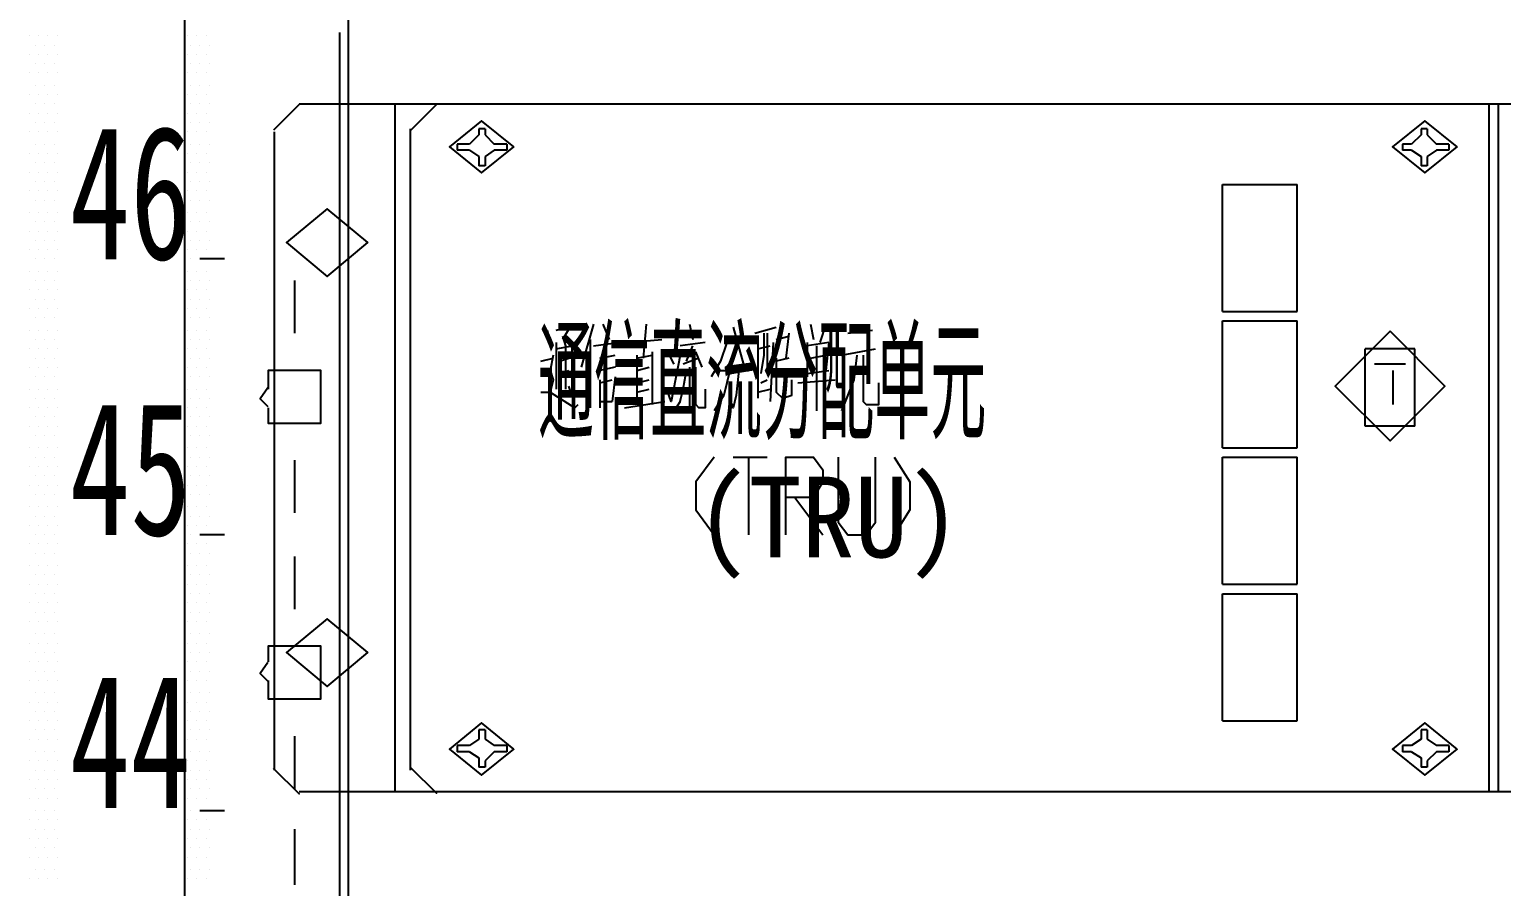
# Model space of a CAD drawing. Header units: metres. Extents: x 17 to 1264, y 17 to 859.
# Drawn here: x 170.5 to 238.9, y 697.9 to 737.7 of the extents above; entities that cross this region are included whole.
import ezdxf

# ---------------------------------------------------------------- set-up
doc = ezdxf.new("R2010")
doc.units = ezdxf.units.M
for name, color, linetype in [('LINES', 7, 'Continuous'), ('POLYLINES', 4, 'Continuous'), ('TEXTS', 3, 'Continuous')]:
    doc.layers.add(name, color=color, linetype=linetype)

msp = doc.modelspace()

# ---------------------------------------------------------------- linework, layer by layer
at = {"layer": 'LINES'}
for p, q in [((185.32, 152.64), (185.32, 755.14)), ((170.49, 737.42), (170.49, 737.42)), ((170.92, 737.42), (170.92, 737.42)), ((171.35, 737.42), (171.35, 737.42)), ((171.79, 737.42), (171.79, 737.42)), ((177.83, 737.42), (177.83, 737.42)), ((178.27, 737.42), (178.27, 737.42)), ((178.7, 737.42), (178.7, 737.42)), ((170.78, 736.99), (170.78, 736.99)), ((171.21, 736.99), (171.21, 736.99)), ((171.64, 736.99), (171.64, 736.99)), ((177.98, 736.99), (177.98, 736.99)), ((178.41, 736.99), (178.41, 736.99)), ((178.84, 736.99), (178.84, 736.99)), ((170.49, 736.56), (170.49, 736.56)), ((170.78, 736.13), (170.78, 736.13)), ((170.92, 736.56), (170.92, 736.56)), ((171.21, 736.13), (171.21, 736.13)), ((171.35, 736.56), (171.35, 736.56)), ((171.64, 736.13), (171.64, 736.13)), ((171.79, 736.56), (171.79, 736.56)), ((177.83, 736.56), (177.83, 736.56)), ((177.98, 736.13), (177.98, 736.13)), ((178.27, 736.56), (178.27, 736.56)), ((178.41, 736.13), (178.41, 736.13)), ((178.7, 736.56), (178.7, 736.56)), ((178.84, 736.13), (178.84, 736.13)), ((170.49, 735.7), (170.49, 735.7)), ((170.92, 735.7), (170.92, 735.7)), ((171.35, 735.7), (171.35, 735.7)), ((171.79, 735.7), (171.79, 735.7)), ((177.83, 735.7), (177.83, 735.7)), ((178.27, 735.7), (178.27, 735.7)), ((178.7, 735.7), (178.7, 735.7)), ((170.49, 734.69), (170.49, 734.69)), ((170.78, 735.12), (170.78, 735.12)), ((170.92, 734.69), (170.92, 734.69)), ((171.21, 735.12), (171.21, 735.12)), ((171.35, 734.69), (171.35, 734.69)), ((171.64, 735.12), (171.64, 735.12)), ((171.79, 734.69), (171.79, 734.69)), ((177.83, 734.69), (177.83, 734.69)), ((177.98, 735.12), (177.98, 735.12)), ((178.27, 734.69), (178.27, 734.69)), ((178.41, 735.12), (178.41, 735.12)), ((178.7, 734.69), (178.7, 734.69)), ((178.84, 735.12), (178.84, 735.12)), ((170.78, 734.26), (170.78, 734.26)), ((171.21, 734.26), (171.21, 734.26)), ((171.64, 734.26), (171.64, 734.26)), ((177.98, 734.26), (177.98, 734.26)), ((178.41, 734.26), (178.41, 734.26)), ((178.84, 734.26), (178.84, 734.26)), ((183.02, 734.26), (325, 734.26)), ((187.48, 702.29), (187.48, 734.26)), ((238.31, 702.29), (238.31, 734.26)), ((238.75, 702.29), (238.75, 734.26)), ((170.49, 733.82), (170.49, 733.82)), ((170.78, 733.39), (170.78, 733.39)), ((170.92, 733.82), (170.92, 733.82)), ((171.21, 733.39), (171.21, 733.39)), ((171.35, 733.82), (171.35, 733.82)), ((171.64, 733.39), (171.64, 733.39)), ((171.79, 733.82), (171.79, 733.82)), ((177.83, 733.82), (177.83, 733.82)), ((177.98, 733.39), (177.98, 733.39)), ((178.27, 733.82), (178.27, 733.82)), ((178.41, 733.39), (178.41, 733.39)), ((178.7, 733.82), (178.7, 733.82)), ((178.84, 733.39), (178.84, 733.39)), ((170.49, 732.96), (170.49, 732.96)), ((170.92, 732.96), (170.92, 732.96)), ((171.35, 732.96), (171.35, 732.96)), ((171.79, 732.96), (171.79, 732.96)), ((177.83, 732.96), (177.83, 732.96)), ((178.27, 732.96), (178.27, 732.96)), ((178.7, 732.96), (178.7, 732.96)), ((181.87, 703.3), (181.87, 732.96)), ((188.2, 703.3), (188.2, 733.1)), ((191.37, 732.82), (190.94, 732.38)), ((191.37, 733.1), (191.37, 732.82)), ((191.66, 733.1), (191.37, 733.1)), ((191.66, 733.1), (191.66, 732.82)), ((191.66, 732.82), (192.09, 732.38)), ((235.15, 732.82), (234.71, 732.38)), ((235.15, 733.1), (235.15, 732.82)), ((235.43, 733.1), (235.15, 733.1)), ((235.43, 733.1), (235.43, 732.82)), ((235.43, 732.82), (235.87, 732.38)), ((170.49, 731.95), (170.49, 731.95)), ((170.78, 732.38), (170.78, 732.38)), ((170.92, 731.95), (170.92, 731.95)), ((171.21, 732.38), (171.21, 732.38)), ((171.35, 731.95), (171.35, 731.95)), ((171.64, 732.38), (171.64, 732.38)), ((171.79, 731.95), (171.79, 731.95)), ((177.83, 731.95), (177.83, 731.95)), ((177.98, 732.38), (177.98, 732.38)), ((178.27, 731.95), (178.27, 731.95)), ((178.41, 732.38), (178.41, 732.38)), ((178.7, 731.95), (178.7, 731.95)), ((178.84, 732.38), (178.84, 732.38)), ((190.36, 732.38), (190.36, 732.1)), ((190.94, 732.38), (190.36, 732.38)), ((190.94, 732.1), (190.36, 732.1)), ((190.94, 732.1), (191.37, 731.81)), ((192.09, 732.1), (191.66, 731.81)), ((192.67, 732.38), (192.09, 732.38)), ((192.67, 732.1), (192.09, 732.1)), ((192.67, 732.38), (192.67, 732.1)), ((234.28, 732.38), (234.28, 732.1)), ((234.71, 732.38), (234.28, 732.38)), ((234.71, 732.1), (234.28, 732.1)), ((234.71, 732.1), (235.15, 731.81)), ((235.87, 732.1), (235.43, 731.81)), ((236.44, 732.38), (235.87, 732.38)), ((236.44, 732.1), (235.87, 732.1)), ((236.44, 732.38), (236.44, 732.1)), ((170.78, 731.52), (170.78, 731.52)), ((171.21, 731.52), (171.21, 731.52)), ((171.64, 731.52), (171.64, 731.52)), ((177.98, 731.52), (177.98, 731.52)), ((178.41, 731.52), (178.41, 731.52)), ((178.84, 731.52), (178.84, 731.52)), ((191.37, 731.81), (191.37, 731.38)), ((191.66, 731.38), (191.37, 731.38)), ((191.66, 731.81), (191.66, 731.38)), ((235.15, 731.81), (235.15, 731.38)), ((235.43, 731.38), (235.15, 731.38)), ((235.43, 731.81), (235.43, 731.38)), ((170.49, 731.09), (170.49, 731.09)), ((170.78, 730.66), (170.78, 730.66)), ((170.92, 731.09), (170.92, 731.09)), ((171.21, 730.66), (171.21, 730.66)), ((171.35, 731.09), (171.35, 731.09)), ((171.64, 730.66), (171.64, 730.66)), ((171.79, 731.09), (171.79, 731.09)), ((177.83, 731.09), (177.83, 731.09)), ((177.98, 730.66), (177.98, 730.66)), ((178.27, 731.09), (178.27, 731.09)), ((178.41, 730.66), (178.41, 730.66)), ((178.7, 731.09), (178.7, 731.09)), ((178.84, 730.66), (178.84, 730.66)), ((170.49, 730.22), (170.49, 730.22)), ((170.92, 730.22), (170.92, 730.22)), ((171.35, 730.22), (171.35, 730.22)), ((171.79, 730.22), (171.79, 730.22)), ((177.83, 730.22), (177.83, 730.22)), ((178.27, 730.22), (178.27, 730.22)), ((178.7, 730.22), (178.7, 730.22)), ((225.93, 730.51), (229.39, 730.51)), ((225.93, 724.61), (225.93, 730.51)), ((229.39, 724.61), (229.39, 730.51)), ((170.49, 729.22), (170.49, 729.22)), ((170.78, 729.79), (170.78, 729.79)), ((170.92, 729.22), (170.92, 729.22)), ((171.21, 729.79), (171.21, 729.79)), ((171.35, 729.22), (171.35, 729.22)), ((171.64, 729.79), (171.64, 729.79)), ((171.79, 729.22), (171.79, 729.22)), ((177.83, 729.22), (177.83, 729.22)), ((177.98, 729.79), (177.98, 729.79)), ((178.27, 729.22), (178.27, 729.22)), ((178.41, 729.79), (178.41, 729.79)), ((178.7, 729.22), (178.7, 729.22)), ((178.84, 729.79), (178.84, 729.79)), ((170.78, 728.78), (170.78, 728.78)), ((171.21, 728.78), (171.21, 728.78)), ((171.64, 728.78), (171.64, 728.78)), ((177.98, 728.78), (177.98, 728.78)), ((178.41, 728.78), (178.41, 728.78)), ((178.84, 728.78), (178.84, 728.78)), ((170.49, 728.35), (170.49, 728.35)), ((170.78, 727.92), (170.78, 727.92)), ((170.92, 728.35), (170.92, 728.35)), ((171.21, 727.92), (171.21, 727.92)), ((171.35, 728.35), (171.35, 728.35)), ((171.64, 727.92), (171.64, 727.92)), ((171.79, 728.35), (171.79, 728.35)), ((177.83, 728.35), (177.83, 728.35)), ((177.98, 727.92), (177.98, 727.92)), ((178.27, 728.35), (178.27, 728.35)), ((178.41, 727.92), (178.41, 727.92)), ((178.7, 728.35), (178.7, 728.35)), ((178.84, 727.92), (178.84, 727.92)), ((170.49, 727.49), (170.49, 727.49)), ((170.92, 727.49), (170.92, 727.49)), ((171.35, 727.49), (171.35, 727.49)), ((171.79, 727.49), (171.79, 727.49)), ((177.83, 727.49), (177.83, 727.49)), ((178.27, 727.49), (178.27, 727.49)), ((178.7, 727.49), (178.7, 727.49)), ((170.49, 726.48), (170.49, 726.48)), ((170.78, 727.06), (170.78, 727.06)), ((170.92, 726.48), (170.92, 726.48)), ((171.21, 727.06), (171.21, 727.06)), ((171.35, 726.48), (171.35, 726.48)), ((171.64, 727.06), (171.64, 727.06)), ((171.79, 726.48), (171.79, 726.48)), ((177.83, 726.48), (177.83, 726.48)), ((177.98, 727.06), (177.98, 727.06)), ((178.27, 726.48), (178.27, 726.48)), ((178.41, 727.06), (178.41, 727.06)), ((179.56, 727.06), (178.41, 727.06)), ((178.7, 726.48), (178.7, 726.48)), ((178.84, 727.06), (178.84, 727.06)), ((170.78, 726.05), (170.78, 726.05)), ((171.21, 726.05), (171.21, 726.05)), ((171.64, 726.05), (171.64, 726.05)), ((177.98, 726.05), (177.98, 726.05)), ((178.41, 726.05), (178.41, 726.05)), ((178.84, 726.05), (178.84, 726.05)), ((182.8, 726.05), (182.8, 723.6)), ((170.49, 725.62), (170.49, 725.62)), ((170.78, 725.18), (170.78, 725.18)), ((170.92, 725.62), (170.92, 725.62)), ((171.21, 725.18), (171.21, 725.18)), ((171.35, 725.62), (171.35, 725.62)), ((171.64, 725.18), (171.64, 725.18)), ((171.79, 725.62), (171.79, 725.62)), ((177.83, 725.62), (177.83, 725.62)), ((177.98, 725.18), (177.98, 725.18)), ((178.27, 725.62), (178.27, 725.62)), ((178.41, 725.18), (178.41, 725.18)), ((178.7, 725.62), (178.7, 725.62)), ((178.84, 725.18), (178.84, 725.18)), ((170.49, 724.75), (170.49, 724.75)), ((170.92, 724.75), (170.92, 724.75)), ((171.35, 724.75), (171.35, 724.75)), ((171.79, 724.75), (171.79, 724.75)), ((177.83, 724.75), (177.83, 724.75)), ((178.27, 724.75), (178.27, 724.75)), ((178.7, 724.75), (178.7, 724.75)), ((225.93, 724.61), (229.39, 724.61)), ((170.49, 723.74), (170.49, 723.74)), ((170.78, 724.32), (170.78, 724.32)), ((170.92, 723.74), (170.92, 723.74)), ((171.21, 724.32), (171.21, 724.32)), ((171.35, 723.74), (171.35, 723.74)), ((171.64, 724.32), (171.64, 724.32)), ((171.79, 723.74), (171.79, 723.74)), ((177.83, 723.74), (177.83, 723.74)), ((177.98, 724.32), (177.98, 724.32)), ((178.27, 723.74), (178.27, 723.74)), ((178.41, 724.32), (178.41, 724.32)), ((178.7, 723.74), (178.7, 723.74)), ((178.84, 724.32), (178.84, 724.32)), ((194.54, 723.74), (194.68, 723.17)), ((194.97, 723.74), (195.55, 723.89)), ((195.69, 724.03), (195.26, 723.31)), ((196.7, 724.03), (196.12, 722.02)), ((197.13, 724.03), (197.42, 723.31)), ((199.15, 724.03), (199, 722.45)), ((201.16, 724.03), (201.31, 723.31)), ((203.18, 723.89), (203.47, 722.88)), ((204.19, 723.6), (205.19, 723.89)), ((206.78, 724.03), (206.92, 723.31)), ((207.5, 724.03), (207.21, 723.17)), ((208.51, 723.6), (209.66, 723.74)), ((225.93, 724.18), (229.39, 724.18)), ((225.93, 718.27), (225.93, 724.18)), ((229.39, 718.27), (229.39, 724.18)), ((170.78, 723.31), (170.78, 723.31)), ((171.21, 723.31), (171.21, 723.31)), ((171.64, 723.31), (171.64, 723.31)), ((177.98, 723.31), (177.98, 723.31)), ((178.41, 723.31), (178.41, 723.31)), ((178.84, 723.31), (178.84, 723.31)), ((194.97, 723.17), (194.97, 721.01)), ((194.97, 722.88), (195.69, 723.02)), ((195.26, 723.46), (195.4, 723.02)), ((195.4, 723.02), (195.4, 721.01)), ((196.55, 723.31), (196.55, 720.14)), ((196.7, 723.02), (197.85, 723.17)), ((198.28, 723.17), (199.87, 723.31)), ((200.44, 723.6), (200.59, 723.02)), ((201.88, 723.17), (200.73, 723.02)), ((201.02, 722.3), (201.31, 723.02)), ((204.33, 723.17), (204.33, 720.58)), ((204.33, 722.88), (204.91, 723.02)), ((204.76, 723.6), (204.76, 721.87)), ((205.05, 723.17), (204.91, 720.43)), ((205.19, 723.31), (205.77, 723.46)), ((205.77, 723.6), (205.63, 722.45)), ((206.63, 723.17), (206.63, 721.58)), ((207.64, 723.17), (206.63, 723.02)), ((207.07, 720), (207.07, 723.02)), ((207.64, 723.17), (207.5, 721.87)), ((170.49, 722.88), (170.49, 722.88)), ((170.78, 722.45), (170.78, 722.45)), ((170.92, 722.88), (170.92, 722.88)), ((171.21, 722.45), (171.21, 722.45)), ((171.35, 722.88), (171.35, 722.88)), ((171.64, 722.45), (171.64, 722.45)), ((171.79, 722.88), (171.79, 722.88)), ((177.83, 722.88), (177.83, 722.88)), ((177.98, 722.45), (177.98, 722.45)), ((178.27, 722.88), (178.27, 722.88)), ((178.41, 722.45), (178.41, 722.45)), ((178.7, 722.88), (178.7, 722.88)), ((178.84, 722.45), (178.84, 722.45)), ((194.25, 722.3), (194.83, 722.45)), ((195.11, 722.3), (195.55, 722.45)), ((196.99, 722.45), (197.71, 722.59)), ((198.71, 722.45), (199.43, 722.59)), ((198.71, 722.59), (198.71, 720.29)), ((199.43, 722.74), (199.43, 720.29)), ((200.44, 722.16), (200.15, 722.74)), ((201.59, 722.45), (200.87, 722.16)), ((201.74, 722.02), (201.45, 722.74)), ((205.77, 722.45), (205.19, 722.3)), ((206.78, 722.45), (207.5, 722.59)), ((208.22, 722.59), (209.8, 722.88)), ((234.86, 722.88), (232.55, 722.88)), ((232.55, 719.28), (232.55, 722.88)), ((234.86, 719.28), (234.86, 722.88)), ((170.49, 722.02), (170.49, 722.02)), ((170.92, 722.02), (170.92, 722.02)), ((171.35, 722.02), (171.35, 722.02)), ((171.79, 722.02), (171.79, 722.02)), ((177.83, 722.02), (177.83, 722.02)), ((178.27, 722.02), (178.27, 722.02)), ((178.7, 722.02), (178.7, 722.02)), ((195.11, 721.73), (195.55, 721.87)), ((197.71, 722.02), (196.99, 721.87)), ((198.71, 721.87), (199.29, 722.02)), ((201.16, 722.02), (201.16, 720.14)), ((202.6, 721.87), (203.47, 721.87)), ((203.47, 722.02), (203.32, 720.72)), ((204.76, 721.87), (204.91, 721.87)), ((206.63, 721.73), (207.64, 721.87)), ((234.43, 722.16), (232.99, 722.16)), ((233.85, 720.29), (233.85, 721.87)), ((170.49, 721.01), (170.49, 721.01)), ((170.78, 721.58), (170.78, 721.58)), ((170.92, 721.01), (170.92, 721.01)), ((171.21, 721.58), (171.21, 721.58)), ((171.35, 721.01), (171.35, 721.01)), ((171.64, 721.58), (171.64, 721.58)), ((171.79, 721.01), (171.79, 721.01)), ((177.83, 721.01), (177.83, 721.01)), ((177.98, 721.58), (177.98, 721.58)), ((178.27, 721.01), (178.27, 721.01)), ((178.41, 721.58), (178.41, 721.58)), ((178.7, 721.01), (178.7, 721.01)), ((178.84, 721.58), (178.84, 721.58)), ((196.99, 721.44), (196.99, 720.14)), ((196.99, 721.3), (197.56, 721.44)), ((197.71, 721.58), (197.56, 720.43)), ((198.71, 721.3), (199.29, 721.44)), ((198.71, 720.86), (199.29, 721.01)), ((204.33, 720.86), (204.91, 721.01)), ((204.47, 721.3), (204.76, 721.44)), ((206.2, 721.3), (207.93, 721.44)), ((170.78, 720.58), (170.78, 720.58)), ((171.21, 720.58), (171.21, 720.58)), ((171.64, 720.58), (171.64, 720.58)), ((177.98, 720.58), (177.98, 720.58)), ((178.41, 720.58), (178.41, 720.58)), ((178.84, 720.58), (178.84, 720.58)), ((195.83, 720.14), (195.98, 720.29)), ((196.99, 720.43), (197.56, 720.43)), ((198.14, 720.14), (200.01, 720.43)), ((200.73, 720.43), (200.44, 720)), ((170.49, 720.14), (170.49, 720.14)), ((170.78, 719.71), (170.78, 719.71)), ((170.92, 720.14), (170.92, 720.14)), ((171.21, 719.71), (171.21, 719.71)), ((171.35, 720.14), (171.35, 720.14)), ((171.64, 719.71), (171.64, 719.71)), ((171.79, 720.14), (171.79, 720.14)), ((177.83, 720.14), (177.83, 720.14)), ((177.98, 719.71), (177.98, 719.71)), ((178.27, 720.14), (178.27, 720.14)), ((178.41, 719.71), (178.41, 719.71)), ((178.7, 720.14), (178.7, 720.14)), ((178.84, 719.71), (178.84, 719.71)), ((170.49, 719.28), (170.49, 719.28)), ((170.92, 719.28), (170.92, 719.28)), ((171.35, 719.28), (171.35, 719.28)), ((171.79, 719.28), (171.79, 719.28)), ((177.83, 719.28), (177.83, 719.28)), ((178.27, 719.28), (178.27, 719.28)), ((178.7, 719.28), (178.7, 719.28)), ((234.86, 719.28), (232.55, 719.28)), ((170.49, 718.27), (170.49, 718.27)), ((170.78, 718.85), (170.78, 718.85)), ((170.92, 718.27), (170.92, 718.27)), ((171.21, 718.85), (171.21, 718.85)), ((171.35, 718.27), (171.35, 718.27)), ((171.64, 718.85), (171.64, 718.85)), ((171.79, 718.27), (171.79, 718.27)), ((177.83, 718.27), (177.83, 718.27)), ((177.98, 718.85), (177.98, 718.85)), ((178.27, 718.27), (178.27, 718.27)), ((178.41, 718.85), (178.41, 718.85)), ((178.7, 718.27), (178.7, 718.27)), ((178.84, 718.85), (178.84, 718.85)), ((225.93, 718.27), (229.39, 718.27)), ((170.78, 717.84), (170.78, 717.84)), ((171.21, 717.84), (171.21, 717.84)), ((171.64, 717.84), (171.64, 717.84)), ((177.98, 717.84), (177.98, 717.84)), ((178.41, 717.84), (178.41, 717.84)), ((178.84, 717.84), (178.84, 717.84)), ((182.8, 717.7), (182.8, 715.25)), ((203.18, 717.84), (204.76, 717.84)), ((203.9, 717.84), (203.9, 714.24)), ((225.93, 717.84), (229.39, 717.84)), ((225.93, 711.94), (225.93, 717.84)), ((229.39, 711.94), (229.39, 717.84)), ((170.49, 717.41), (170.49, 717.41)), ((170.78, 716.98), (170.78, 716.98)), ((170.92, 717.41), (170.92, 717.41)), ((171.21, 716.98), (171.21, 716.98)), ((171.35, 717.41), (171.35, 717.41)), ((171.64, 716.98), (171.64, 716.98)), ((171.79, 717.41), (171.79, 717.41)), ((177.83, 717.41), (177.83, 717.41)), ((177.98, 716.98), (177.98, 716.98)), ((178.27, 717.41), (178.27, 717.41)), ((178.41, 716.98), (178.41, 716.98)), ((178.7, 717.41), (178.7, 717.41)), ((178.84, 716.98), (178.84, 716.98)), ((170.49, 716.54), (170.49, 716.54)), ((170.92, 716.54), (170.92, 716.54)), ((171.35, 716.54), (171.35, 716.54)), ((171.79, 716.54), (171.79, 716.54)), ((177.83, 716.54), (177.83, 716.54)), ((178.27, 716.54), (178.27, 716.54)), ((178.7, 716.54), (178.7, 716.54)), ((170.49, 715.54), (170.49, 715.54)), ((170.78, 716.11), (170.78, 716.11)), ((170.92, 715.54), (170.92, 715.54)), ((171.21, 716.11), (171.21, 716.11)), ((171.35, 715.54), (171.35, 715.54)), ((171.64, 716.11), (171.64, 716.11)), ((171.79, 715.54), (171.79, 715.54)), ((177.83, 715.54), (177.83, 715.54)), ((177.98, 716.11), (177.98, 716.11)), ((178.27, 715.54), (178.27, 715.54)), ((178.41, 716.11), (178.41, 716.11)), ((178.7, 715.54), (178.7, 715.54)), ((178.84, 716.11), (178.84, 716.11)), ((206.06, 715.97), (207.35, 714.24)), ((170.78, 715.1), (170.78, 715.1)), ((171.21, 715.1), (171.21, 715.1)), ((171.64, 715.1), (171.64, 715.1)), ((177.98, 715.1), (177.98, 715.1)), ((178.41, 715.1), (178.41, 715.1)), ((178.84, 715.1), (178.84, 715.1)), ((170.49, 714.67), (170.49, 714.67)), ((170.78, 714.24), (170.78, 714.24)), ((170.92, 714.67), (170.92, 714.67)), ((171.21, 714.24), (171.21, 714.24)), ((171.35, 714.67), (171.35, 714.67)), ((171.64, 714.24), (171.64, 714.24)), ((171.79, 714.67), (171.79, 714.67)), ((177.83, 714.67), (177.83, 714.67)), ((177.98, 714.24), (177.98, 714.24)), ((178.27, 714.67), (178.27, 714.67)), ((178.41, 714.24), (178.41, 714.24)), ((179.56, 714.24), (178.41, 714.24)), ((178.7, 714.67), (178.7, 714.67)), ((178.84, 714.24), (178.84, 714.24)), ((170.49, 713.81), (170.49, 713.81)), ((170.92, 713.81), (170.92, 713.81)), ((171.35, 713.81), (171.35, 713.81)), ((171.79, 713.81), (171.79, 713.81)), ((177.83, 713.81), (177.83, 713.81)), ((178.27, 713.81), (178.27, 713.81)), ((178.7, 713.81), (178.7, 713.81)), ((170.49, 712.8), (170.49, 712.8)), ((170.78, 713.38), (170.78, 713.38)), ((170.92, 712.8), (170.92, 712.8)), ((171.21, 713.38), (171.21, 713.38)), ((171.35, 712.8), (171.35, 712.8)), ((171.64, 713.38), (171.64, 713.38)), ((171.79, 712.8), (171.79, 712.8)), ((177.83, 712.8), (177.83, 712.8)), ((177.98, 713.38), (177.98, 713.38)), ((178.27, 712.8), (178.27, 712.8)), ((178.41, 713.38), (178.41, 713.38)), ((178.7, 712.8), (178.7, 712.8)), ((178.84, 713.38), (178.84, 713.38)), ((182.8, 713.23), (182.8, 710.78)), ((170.78, 712.37), (170.78, 712.37)), ((171.21, 712.37), (171.21, 712.37)), ((171.64, 712.37), (171.64, 712.37)), ((177.98, 712.37), (177.98, 712.37)), ((178.41, 712.37), (178.41, 712.37)), ((178.84, 712.37), (178.84, 712.37)), ((170.49, 711.94), (170.49, 711.94)), ((170.78, 711.5), (170.78, 711.5)), ((170.92, 711.94), (170.92, 711.94)), ((171.21, 711.5), (171.21, 711.5)), ((171.35, 711.94), (171.35, 711.94)), ((171.64, 711.5), (171.64, 711.5)), ((171.79, 711.94), (171.79, 711.94)), ((177.83, 711.94), (177.83, 711.94)), ((177.98, 711.5), (177.98, 711.5)), ((178.27, 711.94), (178.27, 711.94)), ((178.41, 711.5), (178.41, 711.5)), ((178.7, 711.94), (178.7, 711.94)), ((178.84, 711.5), (178.84, 711.5)), ((225.93, 711.94), (229.39, 711.94)), ((225.93, 711.5), (229.39, 711.5)), ((225.93, 705.6), (225.93, 711.5)), ((229.39, 705.6), (229.39, 711.5)), ((170.49, 711.07), (170.49, 711.07)), ((170.92, 711.07), (170.92, 711.07)), ((171.35, 711.07), (171.35, 711.07)), ((171.79, 711.07), (171.79, 711.07)), ((177.83, 711.07), (177.83, 711.07)), ((178.27, 711.07), (178.27, 711.07)), ((178.7, 711.07), (178.7, 711.07)), ((170.49, 710.21), (170.49, 710.21)), ((170.78, 710.64), (170.78, 710.64)), ((170.92, 710.21), (170.92, 710.21)), ((171.21, 710.64), (171.21, 710.64)), ((171.35, 710.21), (171.35, 710.21)), ((171.64, 710.64), (171.64, 710.64)), ((171.79, 710.21), (171.79, 710.21)), ((177.83, 710.21), (177.83, 710.21)), ((177.98, 710.64), (177.98, 710.64)), ((178.27, 710.21), (178.27, 710.21)), ((178.41, 710.64), (178.41, 710.64)), ((178.7, 710.21), (178.7, 710.21)), ((178.84, 710.64), (178.84, 710.64)), ((170.78, 709.63), (170.78, 709.63)), ((171.21, 709.63), (171.21, 709.63)), ((171.64, 709.63), (171.64, 709.63)), ((177.98, 709.63), (177.98, 709.63)), ((178.41, 709.63), (178.41, 709.63)), ((178.84, 709.63), (178.84, 709.63)), ((170.49, 709.2), (170.49, 709.2)), ((170.78, 708.77), (170.78, 708.77)), ((170.92, 709.2), (170.92, 709.2)), ((171.21, 708.77), (171.21, 708.77)), ((171.35, 709.2), (171.35, 709.2)), ((171.64, 708.77), (171.64, 708.77)), ((171.79, 709.2), (171.79, 709.2)), ((177.83, 709.2), (177.83, 709.2)), ((177.98, 708.77), (177.98, 708.77)), ((178.27, 709.2), (178.27, 709.2)), ((178.41, 708.77), (178.41, 708.77)), ((178.7, 709.2), (178.7, 709.2)), ((178.84, 708.77), (178.84, 708.77)), ((170.49, 708.34), (170.49, 708.34)), ((170.92, 708.34), (170.92, 708.34)), ((171.35, 708.34), (171.35, 708.34)), ((171.79, 708.34), (171.79, 708.34)), ((177.83, 708.34), (177.83, 708.34)), ((178.27, 708.34), (178.27, 708.34)), ((178.7, 708.34), (178.7, 708.34)), ((170.49, 707.47), (170.49, 707.47)), ((170.78, 707.9), (170.78, 707.9)), ((170.92, 707.47), (170.92, 707.47)), ((171.21, 707.9), (171.21, 707.9)), ((171.35, 707.47), (171.35, 707.47)), ((171.64, 707.9), (171.64, 707.9)), ((171.79, 707.47), (171.79, 707.47)), ((177.83, 707.47), (177.83, 707.47)), ((177.98, 707.9), (177.98, 707.9)), ((178.27, 707.47), (178.27, 707.47)), ((178.41, 707.9), (178.41, 707.9)), ((178.7, 707.47), (178.7, 707.47)), ((178.84, 707.9), (178.84, 707.9)), ((170.78, 706.9), (170.78, 706.9)), ((171.21, 706.9), (171.21, 706.9)), ((171.64, 706.9), (171.64, 706.9)), ((177.98, 706.9), (177.98, 706.9)), ((178.41, 706.9), (178.41, 706.9)), ((178.84, 706.9), (178.84, 706.9)), ((170.49, 706.46), (170.49, 706.46)), ((170.78, 706.03), (170.78, 706.03)), ((170.92, 706.46), (170.92, 706.46)), ((171.21, 706.03), (171.21, 706.03)), ((171.35, 706.46), (171.35, 706.46)), ((171.64, 706.03), (171.64, 706.03)), ((171.79, 706.46), (171.79, 706.46)), ((177.83, 706.46), (177.83, 706.46)), ((177.98, 706.03), (177.98, 706.03)), ((178.27, 706.46), (178.27, 706.46)), ((178.41, 706.03), (178.41, 706.03)), ((178.7, 706.46), (178.7, 706.46)), ((178.84, 706.03), (178.84, 706.03)), ((170.49, 705.6), (170.49, 705.6)), ((170.92, 705.6), (170.92, 705.6)), ((171.35, 705.6), (171.35, 705.6)), ((171.79, 705.6), (171.79, 705.6)), ((177.83, 705.6), (177.83, 705.6)), ((178.27, 705.6), (178.27, 705.6)), ((178.7, 705.6), (178.7, 705.6)), ((225.93, 705.6), (229.39, 705.6)), ((170.49, 704.74), (170.49, 704.74)), ((170.78, 705.17), (170.78, 705.17)), ((170.92, 704.74), (170.92, 704.74)), ((171.21, 705.17), (171.21, 705.17)), ((171.35, 704.74), (171.35, 704.74)), ((171.64, 705.17), (171.64, 705.17)), ((171.79, 704.74), (171.79, 704.74)), ((177.83, 704.74), (177.83, 704.74)), ((177.98, 705.17), (177.98, 705.17)), ((178.27, 704.74), (178.27, 704.74)), ((178.41, 705.17), (178.41, 705.17)), ((178.7, 704.74), (178.7, 704.74)), ((178.84, 705.17), (178.84, 705.17)), ((182.8, 704.88), (182.8, 702.43)), ((191.37, 704.74), (190.94, 704.45)), ((191.37, 705.17), (191.37, 704.74)), ((191.66, 705.17), (191.37, 705.17)), ((191.66, 705.17), (191.66, 704.74)), ((191.66, 704.74), (192.09, 704.45)), ((235.15, 704.74), (234.71, 704.45)), ((235.15, 705.17), (235.15, 704.74)), ((235.43, 705.17), (235.15, 705.17)), ((235.43, 705.17), (235.43, 704.74)), ((235.43, 704.74), (235.87, 704.45)), ((170.78, 704.16), (170.78, 704.16)), ((171.21, 704.16), (171.21, 704.16)), ((171.64, 704.16), (171.64, 704.16)), ((177.98, 704.16), (177.98, 704.16)), ((178.41, 704.16), (178.41, 704.16)), ((178.84, 704.16), (178.84, 704.16)), ((190.36, 704.45), (190.36, 704.16)), ((190.94, 704.45), (190.36, 704.45)), ((190.94, 704.16), (190.36, 704.16)), ((190.94, 704.16), (191.37, 703.87)), ((191.37, 703.87), (191.37, 703.44)), ((192.09, 704.16), (191.66, 703.73)), ((192.67, 704.45), (192.09, 704.45)), ((192.67, 704.16), (192.09, 704.16)), ((192.67, 704.45), (192.67, 704.16)), ((234.28, 704.45), (234.28, 704.16)), ((234.71, 704.45), (234.28, 704.45)), ((234.71, 704.16), (234.28, 704.16)), ((234.71, 704.16), (235.15, 703.87)), ((235.15, 703.87), (235.15, 703.44)), ((235.87, 704.16), (235.43, 703.73)), ((236.44, 704.45), (235.87, 704.45)), ((236.44, 704.16), (235.87, 704.16)), ((236.44, 704.45), (236.44, 704.16)), ((170.49, 703.73), (170.49, 703.73)), ((170.78, 703.3), (170.78, 703.3)), ((170.92, 703.73), (170.92, 703.73)), ((171.21, 703.3), (171.21, 703.3)), ((171.35, 703.73), (171.35, 703.73)), ((171.64, 703.3), (171.64, 703.3)), ((171.79, 703.73), (171.79, 703.73)), ((177.83, 703.73), (177.83, 703.73)), ((177.98, 703.3), (177.98, 703.3)), ((178.27, 703.73), (178.27, 703.73)), ((178.41, 703.3), (178.41, 703.3)), ((178.7, 703.73), (178.7, 703.73)), ((178.84, 703.3), (178.84, 703.3)), ((191.66, 703.44), (191.37, 703.44)), ((191.66, 703.73), (191.66, 703.44)), ((235.43, 703.44), (235.15, 703.44)), ((235.43, 703.73), (235.43, 703.44)), ((170.49, 702.86), (170.49, 702.86)), ((170.92, 702.86), (170.92, 702.86)), ((171.35, 702.86), (171.35, 702.86)), ((171.79, 702.86), (171.79, 702.86)), ((177.83, 702.86), (177.83, 702.86)), ((178.27, 702.86), (178.27, 702.86)), ((178.7, 702.86), (178.7, 702.86)), ((170.49, 702), (170.49, 702)), ((170.78, 702.43), (170.78, 702.43)), ((170.92, 702), (170.92, 702)), ((171.21, 702.43), (171.21, 702.43)), ((171.35, 702), (171.35, 702)), ((171.64, 702.43), (171.64, 702.43)), ((171.79, 702), (171.79, 702)), ((177.83, 702), (177.83, 702)), ((177.98, 702.43), (177.98, 702.43)), ((178.27, 702), (178.27, 702)), ((178.41, 702.43), (178.41, 702.43)), ((178.7, 702), (178.7, 702)), ((178.84, 702.43), (178.84, 702.43)), ((325, 702.29), (183.02, 702.29)), ((170.78, 701.42), (170.78, 701.42)), ((171.21, 701.42), (171.21, 701.42)), ((171.64, 701.42), (171.64, 701.42)), ((177.98, 701.42), (177.98, 701.42)), ((178.41, 701.42), (178.41, 701.42)), ((179.56, 701.42), (178.41, 701.42)), ((178.84, 701.42), (178.84, 701.42)), ((170.49, 700.99), (170.49, 700.99)), ((170.78, 700.56), (170.78, 700.56)), ((170.92, 700.99), (170.92, 700.99)), ((171.21, 700.56), (171.21, 700.56)), ((171.35, 700.99), (171.35, 700.99)), ((171.64, 700.56), (171.64, 700.56)), ((171.79, 700.99), (171.79, 700.99)), ((177.83, 700.99), (177.83, 700.99)), ((177.98, 700.56), (177.98, 700.56)), ((178.27, 700.99), (178.27, 700.99)), ((178.41, 700.56), (178.41, 700.56)), ((178.7, 700.99), (178.7, 700.99)), ((178.84, 700.56), (178.84, 700.56)), ((182.8, 700.56), (182.8, 697.97)), ((170.49, 700.13), (170.49, 700.13)), ((170.92, 700.13), (170.92, 700.13)), ((171.35, 700.13), (171.35, 700.13)), ((171.79, 700.13), (171.79, 700.13)), ((177.83, 700.13), (177.83, 700.13)), ((178.27, 700.13), (178.27, 700.13)), ((178.7, 700.13), (178.7, 700.13)), ((170.49, 699.26), (170.49, 699.26)), ((170.78, 699.7), (170.78, 699.7)), ((170.92, 699.26), (170.92, 699.26)), ((171.21, 699.7), (171.21, 699.7)), ((171.35, 699.26), (171.35, 699.26)), ((171.64, 699.7), (171.64, 699.7)), ((171.79, 699.26), (171.79, 699.26)), ((177.83, 699.26), (177.83, 699.26)), ((177.98, 699.7), (177.98, 699.7)), ((178.27, 699.26), (178.27, 699.26)), ((178.41, 699.7), (178.41, 699.7)), ((178.7, 699.26), (178.7, 699.26)), ((178.84, 699.7), (178.84, 699.7)), ((170.78, 698.69), (170.78, 698.69)), ((171.21, 698.69), (171.21, 698.69)), ((171.64, 698.69), (171.64, 698.69)), ((177.98, 698.69), (177.98, 698.69)), ((178.41, 698.69), (178.41, 698.69)), ((178.84, 698.69), (178.84, 698.69)), ((170.49, 698.26), (170.49, 698.26)), ((170.92, 698.26), (170.92, 698.26)), ((171.35, 698.26), (171.35, 698.26)), ((171.79, 698.26), (171.79, 698.26)), ((177.83, 698.26), (177.83, 698.26)), ((178.27, 698.26), (178.27, 698.26)), ((178.7, 698.26), (178.7, 698.26))]:
    msp.add_line(p, q, dxfattribs=at)
at = {"layer": 'POLYLINES'}
for points in [[(177.69, 755.14), (177.69, 611.42), (177.69, 152.64)], [(184.89, 737.57), (184.89, 596.88), (184.89, 152.64)], [(183.03, 734.23), (181.83, 733.04)], [(189.41, 734.23), (188.21, 733.04)], [(193, 732.26), (191.5, 733.47), (190, 732.26), (191.5, 731.05), (193, 732.26), (193, 732.26)], [(236.82, 732.26), (235.32, 733.47), (233.82, 732.26), (235.32, 731.05), (236.82, 732.26), (236.82, 732.26)], [(186.21, 727.81), (184.32, 729.38), (182.43, 727.81), (184.32, 726.23), (186.21, 727.81), (186.21, 727.81)], [(233.71, 723.7), (231.16, 721.15), (233.71, 718.6), (236.25, 721.15), (233.71, 723.7), (233.71, 723.7)], [(195.69, 723.17), (195.69, 720.72), (195.55, 721.15)], [(202.89, 723.17), (202.6, 722.3), (202.17, 721.58)], [(204.62, 723.6), (204.62, 722.59), (204.47, 721.73)], [(194.83, 722.59), (194.68, 721.87), (194.83, 721.44), (194.68, 720.86)], [(200.73, 722.59), (200.3, 720.43), (200.15, 720.86)], [(203.47, 722.88), (203.75, 721.87), (203.9, 721.87)], [(205.19, 722.45), (205.19, 720.86), (205.48, 720.58)], [(208.94, 722.59), (208.79, 721.44), (208.22, 720)], [(209.23, 722.59), (209.23, 720.43), (209.37, 720.29), (209.95, 720.29), (209.95, 721.3)], [(181.58, 720.14), (181.58, 719.42), (184.03, 719.42), (184.03, 721.87), (181.58, 721.87), (181.58, 721.01)], [(200.73, 720.43), (200.87, 721.01), (201.02, 721.87)], [(201.88, 721.01), (201.88, 720.14), (201.59, 720.14), (201.45, 720.29), (201.45, 722.02)], [(203.03, 721.87), (202.75, 720.72), (202.31, 720)], [(181.57, 721.06), (181.21, 720.56), (181.57, 720.2)], [(205.48, 720.58), (205.91, 720.72), (205.91, 721.44)], [(194.25, 720.86), (194.68, 720.86), (195.83, 720.14)], [(203.32, 720.72), (203.18, 720.14), (203.03, 720.58)], [(202.31, 717.84), (201.45, 716.69), (201.45, 715.39), (202.31, 714.24)], [(205.63, 714.24), (205.63, 717.84), (206.92, 717.84), (207.35, 717.26), (207.35, 716.69), (206.92, 715.97), (205.63, 715.97)], [(208.07, 717.84), (208.07, 714.82), (208.51, 714.24), (209.37, 714.24), (209.8, 714.82), (209.8, 717.84)], [(210.67, 717.84), (211.39, 716.69), (211.39, 715.39), (210.67, 714.24)], [(186.21, 708.77), (184.32, 710.34), (182.43, 708.77), (184.32, 707.19), (186.21, 708.77), (186.21, 708.77)], [(181.58, 707.47), (181.58, 706.61), (184.03, 706.61), (184.03, 709.06), (181.58, 709.06), (181.58, 708.34)], [(181.57, 708.3), (181.21, 707.8), (181.57, 707.44)], [(193, 704.28), (191.5, 705.5), (190, 704.28), (191.5, 703.07), (193, 704.28), (193, 704.28)], [(236.82, 704.28), (235.32, 705.5), (233.82, 704.28), (235.32, 703.07), (236.82, 704.28), (236.82, 704.28)], [(181.82, 703.4), (183.02, 702.21), (183.02, 702.21)], [(188.2, 703.43), (189.4, 702.23), (189.4, 702.23)]]:
    msp.add_lwpolyline(points, dxfattribs=at)

# ---------------------------------------------------------------- texts
at = {"layer": 'TEXTS'}
for s, height, width, p in [('46', 6.21, 0.666667, (172.36, 727.04)), ('通信直流分配单元', 4.5, 0.4454, (194.11, 719.15)), ('45', 6.21, 0.666667, (172.36, 714.22)), ('(TRU)', 3.75, 0.964965, (201.45, 713.19)), ('44', 6.21, 0.666667, (172.36, 701.55))]:
    msp.add_text(s, height=height, dxfattribs=dict(at, width=width)).set_placement(p)

doc.saveas('drawing.dxf')
